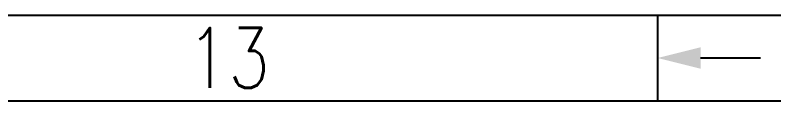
# Model space of a CAD drawing. Header units: inches. Extents: x 0 to 4002, y 0 to 2847.
# Drawn here: x 3013.1 to 3228.5, y 0 to 24.4 of the extents above; entities that cross this region are included whole.
import ezdxf
from ezdxf.enums import TextEntityAlignment as Align

# ---------------------------------------------------------------- set-up
doc = ezdxf.new("R2010")
doc.units = ezdxf.units.IN
doc.header["$MEASUREMENT"] = 0
doc.styles.add('ROMANS', font='romans.shx', dxfattribs={"width": 0.85})

# ---------------------------------------------------------------- blocks, each defined once
blk = doc.blocks.new('Temp11')
for p, q in [((619.1, 619.1), (101040.5, 619.1)), ((81166.8, 619.1), (81166.8, 0)), ((81476.3, 309.6), (81909.7, 309.6)), ((0, 0), (101659.7, 0))]:
    blk.add_line(p, q)
blk.add_solid([(81476.3, 387), (81166.8, 309.6), (81476.3, 387), (81476.3, 232.2)])
at = {"style": 'ROMANS', "width": 0.8}
blk.add_text('13', height=433.38, dxfattribs=at).set_placement((78071.1, 309.6), align=Align.MIDDLE_CENTER)

msp = doc.modelspace()

# ---------------------------------------------------------------- block references
at = {"xscale": 0.03937007874015748, "yscale": 0.03937007874015748, "zscale": 0.03937007874015748}
msp.add_blockref('Temp11', (0, 0), dxfattribs=at)

doc.saveas('drawing.dxf')
